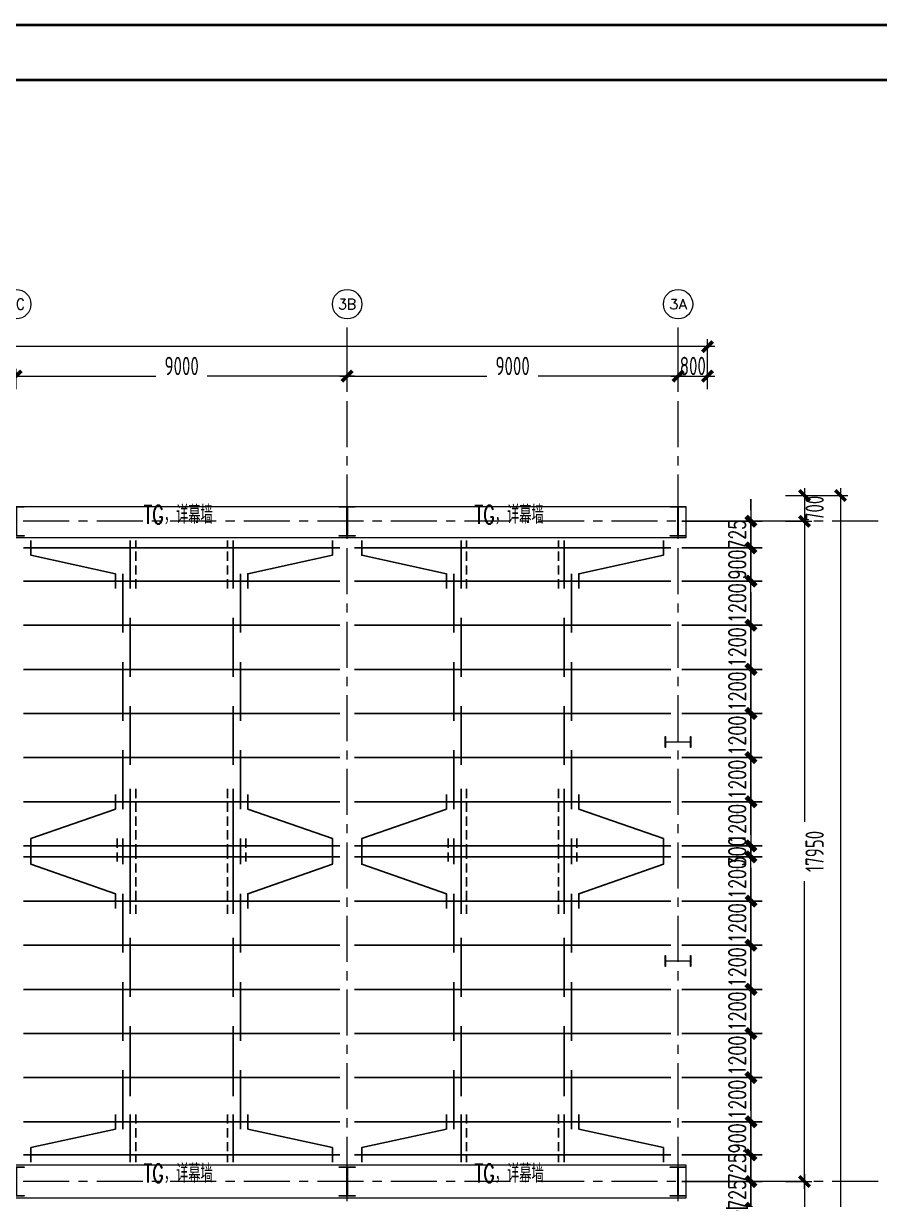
# Model space of a CAD drawing. Extents: x -1201378 to 2367219, y -619313 to 244905.
# Drawn here: x 2298442 to 2321719, y -201886 to -169915 of the extents above; entities that cross this region are included whole.
import ezdxf
from ezdxf.enums import TextEntityAlignment as Align

# ---------------------------------------------------------------- set-up
doc = ezdxf.new("R2010")
doc.units = 0
doc.header["$LTSCALE"] = 1000
doc.linetypes.add('CENTER', pattern=[2, 1.25, -0.25, 0.25, -0.25])
doc.linetypes.add('DASHED', pattern=[0.75, 0.5, -0.25])
doc.layers.get('0').update_dxf_attribs({"linetype": 'CONTINUOUS'})
doc.layers.get('Defpoints').update_dxf_attribs({"linetype": 'CONTINUOUS'})
for name, color, linetype in [('0-cxFrame', 155, 'CONTINUOUS'), ('A-WINDOW', 140, 'CONTINUOUS'), ('S-SHAPE', 51, 'CONTINUOUS')]:
    doc.layers.add(name, color=color, linetype=linetype)
for name, color, linetype, lineweight in [('0-cxText', 131, 'CONTINUOUS', 25), ('S-axis', 111, 'CONTINUOUS', 0), ('S-col', 2, 'CONTINUOUS', 0), ('S-dim', 81, 'CONTINUOUS', 0), ('S-dote', 5, 'CENTER', 0), ('THIN', 7, 'CONTINUOUS', 0), ('梁', 4, 'CONTINUOUS', 18)]:
    doc.layers.add(name, color=color, linetype=linetype, lineweight=lineweight)
doc.styles.add('_TCH_AXIS', font='COMPLEX', dxfattribs={"bigfont": 'GBCBIG'})
doc.styles.add('cx_tuming', font='simhei.ttf')
doc.styles.add('cx_tuqian1', font='')
doc.styles.add('SS1', font='tj-romans1.shx', dxfattribs={"width": 0.7, "bigfont": 'tj-hztxt1.shx'})
doc.styles.add('TSSD_Dimension', font='tssdeng.shx', dxfattribs={"width": 0.7, "bigfont": 'hztxt.shx'})
doc.styles.add('TSSD_Rein', font='tj-romans1.shx', dxfattribs={"width": 0.7, "bigfont": 'tj-hztxt.shx'})
doc.styles.add('黑体', font='simhei.ttf', dxfattribs={"width": 0.8})
doc.styles.get('cx_tuqian1').set_extended_font_data('SimSun')
doc.dimstyles.new('S-150-ARCHI', dxfattribs={"dimscale": 150, "dimtxt": 3, "dimasz": 2, "dimexe": 2, "dimexo": 2, "dimgap": 1, "dimtad": 1, "dimdec": 0, "dimzin": 0, "dimdsep": 46, "dimtxsty": 'SS1', "dimblk1": 'TT', "dimblk2": 'TT', "dimsah": 1, "dimcen": 1, "dimclrd": 256, "dimclre": 256, "dimclrt": 256, "dimadec": 0, "dimazin": 0, "dimtfac": 1, "dimtdec": 0, "dimtix": 1, "dimtmove": 2, "dimatfit": 0, "dimldrblk": 'TT', "dimfxl": 2, "dimtolj": 1, "dimtzin": 0, "dimarcsym": 0})
doc.dimstyles.new('TSSD_200_200', dxfattribs={"dimtxt": 500, "dimasz": 200, "dimexe": 200, "dimexo": 500, "dimgap": 200, "dimtad": 1, "dimdec": 0, "dimzin": 0, "dimdsep": 46, "dimtxsty": 'TSSD_Dimension', "dimblk": 'ARCHTICK', "dimcen": 0, "dimdle": 200, "dimclrt": 7, "dimadec": 0, "dimazin": 0, "dimtfac": 1, "dimtdec": 0, "dimtix": 1, "dimtmove": 2, "dimatfit": 3, "dimfxl": 1, "dimtolj": 1, "dimtzin": 0, "dimarcsym": 0})

# ---------------------------------------------------------------- blocks, each defined once
blk = doc.blocks.new('w42343243')
at = {"layer": 'S-col'}
blk.add_lwpolyline([(-165069, 621020), (-164639, 621020), (-164639, 621002), (-164848, 621002), (-164848, 620238), (-164639, 620238), (-164639, 620220), (-165069, 620220), (-165069, 620238), (-164860, 620238), (-164860, 621002), (-165069, 621002)], close=True, dxfattribs=at)
blk = doc.blocks.new('42343')
at = {"layer": 'A-WINDOW'}
for p in [(18000, 100), (27000, 100), (36000, 100), (18000, -17850), (27000, -17850), (36000, -17850)]:
    blk.add_blockref('w42343243', p, dxfattribs=at)
blk = doc.blocks.new('_ArchTick')
at = {"color": 0, "linetype": 'ByBlock', "const_width": 0.5}
blk.add_lwpolyline([(-0.71, -0.71), (0.71, 0.71)], dxfattribs=at)
blk = doc.blocks.new('*D509')
at = {"layer": 'Defpoints', "color": 0, "transparency": 16777216}
for p in [(-81336, -282748), (-81336, -283448), (-80320, -283448)]:
    blk.add_point(p, dxfattribs=at)
at = {"layer": 'S-axis', "color": 0, "lineweight": -2, "transparency": 16777216}
for p, q in [((-80320, -282548), (-80320, -283648)), ((-80836, -282748), (-80120, -282748)), ((-80836, -283448), (-80120, -283448))]:
    blk.add_line(p, q, dxfattribs=at)
at = {"layer": 'S-axis', "color": 0, "lineweight": -2, "transparency": 16777216, "xscale": 200, "yscale": 200, "zscale": 200}
for p, rotation in [((-80320, -282748), 90), ((-80320, -283448), 270)]:
    blk.add_blockref('_ArchTick', p, dxfattribs=dict(at, rotation=rotation))
at = {"layer": 'S-axis', "color": 7, "transparency": 16777216, "insert": (-80045, -283098), "char_height": 500, "attachment_point": 5, "rotation": 90, "style": 'TSSD_Dimension'}
blk.add_mtext('\\A1;700', dxfattribs=at)
blk = doc.blocks.new('*D510')
at = {"layer": 'Defpoints', "color": 0, "transparency": 16777216}
for p in [(-81336, -283448), (-81336, -301398), (-80320, -301398)]:
    blk.add_point(p, dxfattribs=at)
at = {"layer": 'S-axis', "color": 0, "lineweight": -2, "transparency": 16777216}
for p, q in [((-80320, -283248), (-80320, -291617)), ((-80836, -283448), (-80120, -283448)), ((-80320, -301598), (-80320, -293229)), ((-80836, -301398), (-80120, -301398))]:
    blk.add_line(p, q, dxfattribs=at)
at = {"layer": 'S-axis', "color": 0, "lineweight": -2, "transparency": 16777216, "xscale": 200, "yscale": 200, "zscale": 200}
for p, rotation in [((-80320, -283448), 90), ((-80320, -301398), 270)]:
    blk.add_blockref('_ArchTick', p, dxfattribs=dict(at, rotation=rotation))
at = {"layer": 'S-axis', "color": 7, "transparency": 16777216, "insert": (-80045, -292423), "char_height": 500, "attachment_point": 5, "rotation": 90, "style": 'TSSD_Dimension'}
blk.add_mtext('\\A1;17950', dxfattribs=at)
blk = doc.blocks.new('*D511')
at = {"layer": 'Defpoints', "color": 0, "transparency": 16777216}
for p in [(-81336, -301398), (-81336, -319348), (-80320, -319348)]:
    blk.add_point(p, dxfattribs=at)
at = {"layer": 'S-axis', "color": 0, "lineweight": -2, "transparency": 16777216}
for p, q in [((-80836, -301398), (-80120, -301398)), ((-80320, -301198), (-80320, -309567)), ((-80320, -319548), (-80320, -311179)), ((-80836, -319348), (-80120, -319348))]:
    blk.add_line(p, q, dxfattribs=at)
at = {"layer": 'S-axis', "color": 0, "lineweight": -2, "transparency": 16777216, "xscale": 200, "yscale": 200, "zscale": 200}
for p, rotation in [((-80320, -301398), 90), ((-80320, -319348), 270)]:
    blk.add_blockref('_ArchTick', p, dxfattribs=dict(at, rotation=rotation))
at = {"layer": 'S-axis', "color": 7, "transparency": 16777216, "insert": (-80045, -310373), "char_height": 500, "attachment_point": 5, "rotation": 90, "style": 'TSSD_Dimension'}
blk.add_mtext('\\A1;17950', dxfattribs=at)
blk = doc.blocks.new('*D457')
at = {"layer": 'Defpoints', "color": 0, "transparency": 16777216}
for p in [(-81236, -282748), (-81236, -355948), (-79341, -355948)]:
    blk.add_point(p, dxfattribs=at)
at = {"layer": 'S-axis', "color": 0, "lineweight": -2, "transparency": 16777216}
for p, q in [((-79341, -282548), (-79341, -318516)), ((-80736, -282748), (-79141, -282748)), ((-79341, -356148), (-79341, -320181)), ((-80736, -355948), (-79141, -355948))]:
    blk.add_line(p, q, dxfattribs=at)
at = {"layer": 'S-axis', "color": 0, "lineweight": -2, "transparency": 16777216, "xscale": 200, "yscale": 200, "zscale": 200}
for p, rotation in [((-79341, -282748), 90), ((-79341, -355948), 270)]:
    blk.add_blockref('_ArchTick', p, dxfattribs=dict(at, rotation=rotation))
at = {"layer": 'S-axis', "color": 7, "transparency": 16777216, "insert": (-79066, -319348), "char_height": 500, "attachment_point": 5, "rotation": 90, "style": 'TSSD_Dimension'}
blk.add_mtext('\\A1;73200', dxfattribs=at)
blk = doc.blocks.new('*D480')
at = {"layer": 'Defpoints', "color": 0, "transparency": 16777216}
for p in [(-92758, -279500), (-101758, -280358), (-92758, -280358)]:
    blk.add_point(p, dxfattribs=at)
at = {"layer": 'S-axis', "color": 0, "lineweight": -2, "transparency": 16777216}
for p, q in [((-101758, -279858), (-101758, -279300)), ((-92758, -279858), (-92758, -279300)), ((-101958, -279500), (-97957, -279500)), ((-92558, -279500), (-96560, -279500))]:
    blk.add_line(p, q, dxfattribs=at)
at = {"layer": 'S-axis', "color": 0, "lineweight": -2, "transparency": 16777216, "xscale": 200, "yscale": 200, "zscale": 200, "rotation": 180}
blk.add_blockref('_ArchTick', (-101758, -279500), dxfattribs=at)
at = {"layer": 'S-axis', "color": 0, "lineweight": -2, "transparency": 16777216, "xscale": 200, "yscale": 200, "zscale": 200}
blk.add_blockref('_ArchTick', (-92758, -279500), dxfattribs=at)
at = {"layer": 'S-axis', "color": 7, "transparency": 16777216, "insert": (-97258, -279225), "char_height": 500, "attachment_point": 5, "style": 'TSSD_Dimension'}
blk.add_mtext('\\A1;9000', dxfattribs=at)
blk = doc.blocks.new('*D481')
at = {"layer": 'Defpoints', "color": 0, "transparency": 16777216}
for p in [(-83758, -279500), (-92758, -280358), (-83758, -280358)]:
    blk.add_point(p, dxfattribs=at)
at = {"layer": 'S-axis', "color": 0, "lineweight": -2, "transparency": 16777216}
for p, q in [((-92758, -279858), (-92758, -279300)), ((-83758, -279858), (-83758, -279300)), ((-92958, -279500), (-88957, -279500)), ((-83558, -279500), (-87560, -279500))]:
    blk.add_line(p, q, dxfattribs=at)
at = {"layer": 'S-axis', "color": 0, "lineweight": -2, "transparency": 16777216, "xscale": 200, "yscale": 200, "zscale": 200, "rotation": 180}
blk.add_blockref('_ArchTick', (-92758, -279500), dxfattribs=at)
at = {"layer": 'S-axis', "color": 0, "lineweight": -2, "transparency": 16777216, "xscale": 200, "yscale": 200, "zscale": 200}
blk.add_blockref('_ArchTick', (-83758, -279500), dxfattribs=at)
at = {"layer": 'S-axis', "color": 7, "transparency": 16777216, "insert": (-88258, -279225), "char_height": 500, "attachment_point": 5, "style": 'TSSD_Dimension'}
blk.add_mtext('\\A1;9000', dxfattribs=at)
blk = doc.blocks.new('*D482')
at = {"layer": 'Defpoints', "color": 0, "transparency": 16777216}
for p in [(-82958, -279500), (-83758, -280358), (-82958, -280358)]:
    blk.add_point(p, dxfattribs=at)
at = {"layer": 'S-axis', "color": 0, "lineweight": -2, "transparency": 16777216}
for p, q in [((-83758, -279858), (-83758, -279300)), ((-82958, -279858), (-82958, -279300)), ((-83958, -279500), (-82758, -279500))]:
    blk.add_line(p, q, dxfattribs=at)
at = {"layer": 'S-axis', "color": 0, "lineweight": -2, "transparency": 16777216, "xscale": 200, "yscale": 200, "zscale": 200, "rotation": 180}
blk.add_blockref('_ArchTick', (-83758, -279500), dxfattribs=at)
at = {"layer": 'S-axis', "color": 0, "lineweight": -2, "transparency": 16777216, "xscale": 200, "yscale": 200, "zscale": 200}
blk.add_blockref('_ArchTick', (-82958, -279500), dxfattribs=at)
at = {"layer": 'S-axis', "color": 7, "transparency": 16777216, "insert": (-83358, -279225), "char_height": 500, "attachment_point": 5, "style": 'TSSD_Dimension'}
blk.add_mtext('\\A1;800', dxfattribs=at)
blk = doc.blocks.new('*D483')
at = {"layer": 'Defpoints', "color": 0, "transparency": 16777216}
for p in [(-82958, -278700), (-268658, -280258), (-82958, -280258)]:
    blk.add_point(p, dxfattribs=at)
at = {"layer": 'S-axis', "color": 0, "lineweight": -2, "transparency": 16777216}
for p, q in [((-268858, -278700), (-176749, -278700)), ((-268658, -279758), (-268658, -278500)), ((-82758, -278700), (-174868, -278700)), ((-82958, -279758), (-82958, -278500))]:
    blk.add_line(p, q, dxfattribs=at)
at = {"layer": 'S-axis', "color": 0, "lineweight": -2, "transparency": 16777216, "xscale": 200, "yscale": 200, "zscale": 200, "rotation": 180}
blk.add_blockref('_ArchTick', (-268658, -278700), dxfattribs=at)
at = {"layer": 'S-axis', "color": 0, "lineweight": -2, "transparency": 16777216, "xscale": 200, "yscale": 200, "zscale": 200}
blk.add_blockref('_ArchTick', (-82958, -278700), dxfattribs=at)
at = {"layer": 'S-axis', "color": 7, "transparency": 16777216, "insert": (-175808, -278425), "char_height": 500, "attachment_point": 5, "style": 'TSSD_Dimension'}
blk.add_mtext('\\A1;185700', dxfattribs=at)
blk = doc.blocks.new('TK22.A0 L(Dragon)')
at = {"layer": '0-cxFrame', "color": 7, "const_width": 0.5}
blk.add_lwpolyline([(0, 0), (-1486, 0), (-1486, 841), (0, 841)], close=True, dxfattribs=at)
at = {"layer": '0-cxFrame', "const_width": 0.5}
blk.add_lwpolyline([(-80, 10), (-1466, 10), (-1466, 831), (-80, 831)], close=True, dxfattribs=at)
at = {"style": '黑体', "flags": 4}
blk.add_attdef('图幅', text='', height=3.3, dxfattribs=at).set_placement((-40, 3), align=Align.RIGHT)
at = {"layer": '0-cxText', "flags": 4}
for tag, height, style, p in [('建设单位', 3.5, 'cx_tuming', (-45, 240)), ('项目名称', 3.5, 'cx_tuming', (-45, 210)), ('子项名称', 3.5, 'cx_tuming', (-45, 180)), ('工程编号', 3.3, 'cx_tuqian1', (-35, 165)), ('图名1', 3.5, 'cx_tuming', (-45, 87)), ('图名2', 3.5, 'cx_tuming', (-45, 79)), ('图名3', 3.5, 'cx_tuming', (-45, 71)), ('出图日期', 3.3, 'cx_tuqian1', (-39, 60)), ('专业', 3.3, 'cx_tuqian1', (-55, 52)), ('图号', 3.3, 'cx_tuqian1', (-55, 44)), ('版次', 3.3, 'cx_tuqian1', (-20, 44))]:
    blk.add_attdef(tag, text='', height=height, dxfattribs=dict(at, style=style)).set_placement(p, align=Align.MIDDLE)
at = {"layer": 'Defpoints', "color": 6, "flags": 4}
for tag, height, style, p in [('tufu', 3.3, '黑体', (-12, 12)), ('dwfname', 4, 'cx_tuqian1', (-80, 3))]:
    blk.add_attdef(tag, text='', height=height, dxfattribs=dict(at, style=style)).set_placement(p, align=Align.RIGHT)
blk = doc.blocks.new('nt66')
at = {"layer": 'S-col'}
blk.add_lwpolyline([(-195790, 766820), (-195490, 766820), (-195490, 766808), (-195636, 766808), (-195636, 766132), (-195490, 766132), (-195490, 766120), (-195790, 766120), (-195790, 766132), (-195644, 766132), (-195644, 766808), (-195790, 766808)], close=True, dxfattribs=at)
blk = doc.blocks.new('TT')
blk.add_line((-0.97, 0), (0.97, 0))
at = {"const_width": 0.45}
blk.add_lwpolyline([(-0.44, -0.44), (0.44, 0.44)], dxfattribs=at)
blk = doc.blocks.new('*D3791')
at = {"layer": 'Defpoints', "color": 0, "transparency": 16777216}
for p in [(2316042, -202123), (2318224, -202123), (2316042, -203023)]:
    blk.add_point(p, dxfattribs=at)
at = {"layer": 'S-dim', "lineweight": -2, "transparency": 16777216}
for p, q in [((2318224, -201823), (2318224, -201523)), ((2316342, -202123), (2318524, -202123)), ((2318224, -203023), (2318224, -202123)), ((2316342, -203023), (2318524, -203023)), ((2318224, -203323), (2318224, -203623))]:
    blk.add_line(p, q, dxfattribs=at)
at = {"layer": 'S-dim', "lineweight": -2, "transparency": 16777216, "xscale": 300, "yscale": 300, "zscale": 300}
for p, rotation in [((2318224, -202123), 270), ((2318224, -203023), 90)]:
    blk.add_blockref('TT', p, dxfattribs=dict(at, rotation=rotation))
at = {"layer": 'S-dim', "transparency": 16777216, "insert": (2317849, -202573), "char_height": 450, "attachment_point": 5, "rotation": 90, "style": 'SS1'}
blk.add_mtext('\\A1;900', dxfattribs=at)
blk = doc.blocks.new('*D3792')
at = {"layer": 'Defpoints', "color": 0, "transparency": 16777216}
for p in [(2316042, -201398), (2318224, -201398), (2316042, -202123)]:
    blk.add_point(p, dxfattribs=at)
at = {"layer": 'S-dim', "lineweight": -2, "transparency": 16777216}
for p, q in [((2318224, -201098), (2318224, -200798)), ((2316342, -201398), (2318524, -201398)), ((2318224, -202123), (2318224, -201398)), ((2316342, -202123), (2318524, -202123)), ((2318224, -202423), (2318224, -202723))]:
    blk.add_line(p, q, dxfattribs=at)
at = {"layer": 'S-dim', "lineweight": -2, "transparency": 16777216, "xscale": 300, "yscale": 300, "zscale": 300}
for p, rotation in [((2318224, -201398), 270), ((2318224, -202123), 90)]:
    blk.add_blockref('TT', p, dxfattribs=dict(at, rotation=rotation))
at = {"layer": 'S-dim', "transparency": 16777216, "insert": (2317849, -201761), "char_height": 450, "attachment_point": 5, "rotation": 90, "style": 'SS1'}
blk.add_mtext('\\A1;725', dxfattribs=at)
blk = doc.blocks.new('*D3793')
at = {"layer": 'Defpoints', "color": 0, "transparency": 16777216}
for p in [(2316042, -200673), (2318224, -200673), (2316042, -201398)]:
    blk.add_point(p, dxfattribs=at)
at = {"layer": 'S-dim', "lineweight": -2, "transparency": 16777216}
for p, q in [((2318224, -200373), (2318224, -200073)), ((2316342, -200673), (2318524, -200673)), ((2318224, -201398), (2318224, -200673)), ((2316342, -201398), (2318524, -201398)), ((2318224, -201698), (2318224, -201998))]:
    blk.add_line(p, q, dxfattribs=at)
at = {"layer": 'S-dim', "lineweight": -2, "transparency": 16777216, "xscale": 300, "yscale": 300, "zscale": 300}
for p, rotation in [((2318224, -200673), 270), ((2318224, -201398), 90)]:
    blk.add_blockref('TT', p, dxfattribs=dict(at, rotation=rotation))
at = {"layer": 'S-dim', "transparency": 16777216, "insert": (2317849, -201036), "char_height": 450, "attachment_point": 5, "rotation": 90, "style": 'SS1'}
blk.add_mtext('\\A1;725', dxfattribs=at)
blk = doc.blocks.new('*D3794')
at = {"layer": 'Defpoints', "color": 0, "transparency": 16777216}
for p in [(2316042, -199773), (2318224, -199773), (2316042, -200673)]:
    blk.add_point(p, dxfattribs=at)
at = {"layer": 'S-dim', "lineweight": -2, "transparency": 16777216}
for p, q in [((2318224, -199473), (2318224, -199173)), ((2316342, -199773), (2318524, -199773)), ((2318224, -200673), (2318224, -199773)), ((2316342, -200673), (2318524, -200673)), ((2318224, -200973), (2318224, -201273))]:
    blk.add_line(p, q, dxfattribs=at)
at = {"layer": 'S-dim', "lineweight": -2, "transparency": 16777216, "xscale": 300, "yscale": 300, "zscale": 300}
for p, rotation in [((2318224, -199773), 270), ((2318224, -200673), 90)]:
    blk.add_blockref('TT', p, dxfattribs=dict(at, rotation=rotation))
at = {"layer": 'S-dim', "transparency": 16777216, "insert": (2317849, -200223), "char_height": 450, "attachment_point": 5, "rotation": 90, "style": 'SS1'}
blk.add_mtext('\\A1;900', dxfattribs=at)
blk = doc.blocks.new('*D3795')
at = {"layer": 'Defpoints', "color": 0, "transparency": 16777216}
for p in [(2316042, -198573), (2318224, -198573), (2316042, -199773)]:
    blk.add_point(p, dxfattribs=at)
at = {"layer": 'S-dim', "lineweight": -2, "transparency": 16777216}
for p, q in [((2316342, -198573), (2318524, -198573)), ((2318224, -199473), (2318224, -198873)), ((2316342, -199773), (2318524, -199773))]:
    blk.add_line(p, q, dxfattribs=at)
at = {"layer": 'S-dim', "lineweight": -2, "transparency": 16777216, "xscale": 300, "yscale": 300, "zscale": 300}
for p, rotation in [((2318224, -198573), 90), ((2318224, -199773), 270)]:
    blk.add_blockref('TT', p, dxfattribs=dict(at, rotation=rotation))
at = {"layer": 'S-dim', "transparency": 16777216, "insert": (2317849, -199173), "char_height": 450, "attachment_point": 5, "rotation": 90, "style": 'SS1'}
blk.add_mtext('\\A1;1200', dxfattribs=at)
blk = doc.blocks.new('*D3796')
at = {"layer": 'Defpoints', "color": 0, "transparency": 16777216}
for p in [(2316042, -197373), (2318224, -197373), (2316042, -198573)]:
    blk.add_point(p, dxfattribs=at)
at = {"layer": 'S-dim', "lineweight": -2, "transparency": 16777216}
for p, q in [((2316342, -197373), (2318524, -197373)), ((2318224, -198273), (2318224, -197673)), ((2316342, -198573), (2318524, -198573))]:
    blk.add_line(p, q, dxfattribs=at)
at = {"layer": 'S-dim', "lineweight": -2, "transparency": 16777216, "xscale": 300, "yscale": 300, "zscale": 300}
for p, rotation in [((2318224, -197373), 90), ((2318224, -198573), 270)]:
    blk.add_blockref('TT', p, dxfattribs=dict(at, rotation=rotation))
at = {"layer": 'S-dim', "transparency": 16777216, "insert": (2317849, -197973), "char_height": 450, "attachment_point": 5, "rotation": 90, "style": 'SS1'}
blk.add_mtext('\\A1;1200', dxfattribs=at)
blk = doc.blocks.new('*D3797')
at = {"layer": 'Defpoints', "color": 0, "transparency": 16777216}
for p in [(2316042, -196173), (2318224, -196173), (2316042, -197373)]:
    blk.add_point(p, dxfattribs=at)
at = {"layer": 'S-dim', "lineweight": -2, "transparency": 16777216}
for p, q in [((2316342, -196173), (2318524, -196173)), ((2318224, -197073), (2318224, -196473)), ((2316342, -197373), (2318524, -197373))]:
    blk.add_line(p, q, dxfattribs=at)
at = {"layer": 'S-dim', "lineweight": -2, "transparency": 16777216, "xscale": 300, "yscale": 300, "zscale": 300}
for p, rotation in [((2318224, -196173), 90), ((2318224, -197373), 270)]:
    blk.add_blockref('TT', p, dxfattribs=dict(at, rotation=rotation))
at = {"layer": 'S-dim', "transparency": 16777216, "insert": (2317849, -196773), "char_height": 450, "attachment_point": 5, "rotation": 90, "style": 'SS1'}
blk.add_mtext('\\A1;1200', dxfattribs=at)
blk = doc.blocks.new('*D3798')
at = {"layer": 'Defpoints', "color": 0, "transparency": 16777216}
for p in [(2316042, -194973), (2318224, -194973), (2316042, -196173)]:
    blk.add_point(p, dxfattribs=at)
at = {"layer": 'S-dim', "lineweight": -2, "transparency": 16777216}
for p, q in [((2316342, -194973), (2318524, -194973)), ((2318224, -195873), (2318224, -195273)), ((2316342, -196173), (2318524, -196173))]:
    blk.add_line(p, q, dxfattribs=at)
at = {"layer": 'S-dim', "lineweight": -2, "transparency": 16777216, "xscale": 300, "yscale": 300, "zscale": 300}
for p, rotation in [((2318224, -194973), 90), ((2318224, -196173), 270)]:
    blk.add_blockref('TT', p, dxfattribs=dict(at, rotation=rotation))
at = {"layer": 'S-dim', "transparency": 16777216, "insert": (2317849, -195573), "char_height": 450, "attachment_point": 5, "rotation": 90, "style": 'SS1'}
blk.add_mtext('\\A1;1200', dxfattribs=at)
blk = doc.blocks.new('*D3799')
at = {"layer": 'Defpoints', "color": 0, "transparency": 16777216}
for p in [(2316042, -193773), (2318224, -193773), (2316042, -194973)]:
    blk.add_point(p, dxfattribs=at)
at = {"layer": 'S-dim', "lineweight": -2, "transparency": 16777216}
for p, q in [((2316342, -193773), (2318524, -193773)), ((2318224, -194673), (2318224, -194073)), ((2316342, -194973), (2318524, -194973))]:
    blk.add_line(p, q, dxfattribs=at)
at = {"layer": 'S-dim', "lineweight": -2, "transparency": 16777216, "xscale": 300, "yscale": 300, "zscale": 300}
for p, rotation in [((2318224, -193773), 90), ((2318224, -194973), 270)]:
    blk.add_blockref('TT', p, dxfattribs=dict(at, rotation=rotation))
at = {"layer": 'S-dim', "transparency": 16777216, "insert": (2317849, -194373), "char_height": 450, "attachment_point": 5, "rotation": 90, "style": 'SS1'}
blk.add_mtext('\\A1;1200', dxfattribs=at)
blk = doc.blocks.new('*D3800')
at = {"layer": 'Defpoints', "color": 0, "transparency": 16777216}
for p in [(2316042, -192573), (2318224, -192573), (2316042, -193773)]:
    blk.add_point(p, dxfattribs=at)
at = {"layer": 'S-dim', "lineweight": -2, "transparency": 16777216}
for p, q in [((2316342, -192573), (2318524, -192573)), ((2318224, -193473), (2318224, -192873)), ((2316342, -193773), (2318524, -193773))]:
    blk.add_line(p, q, dxfattribs=at)
at = {"layer": 'S-dim', "lineweight": -2, "transparency": 16777216, "xscale": 300, "yscale": 300, "zscale": 300}
for p, rotation in [((2318224, -192573), 90), ((2318224, -193773), 270)]:
    blk.add_blockref('TT', p, dxfattribs=dict(at, rotation=rotation))
at = {"layer": 'S-dim', "transparency": 16777216, "insert": (2317849, -193173), "char_height": 450, "attachment_point": 5, "rotation": 90, "style": 'SS1'}
blk.add_mtext('\\A1;1200', dxfattribs=at)
blk = doc.blocks.new('*D3801')
at = {"layer": 'Defpoints', "color": 0, "transparency": 16777216}
for p in [(2316042, -192273), (2318224, -192273), (2316042, -192573)]:
    blk.add_point(p, dxfattribs=at)
at = {"layer": 'S-dim', "lineweight": -2, "transparency": 16777216}
for p, q in [((2318224, -191973), (2318224, -191673)), ((2316342, -192273), (2318524, -192273)), ((2318224, -192573), (2318224, -192273)), ((2316342, -192573), (2318524, -192573)), ((2318224, -192873), (2318224, -193173))]:
    blk.add_line(p, q, dxfattribs=at)
at = {"layer": 'S-dim', "lineweight": -2, "transparency": 16777216, "xscale": 300, "yscale": 300, "zscale": 300}
for p, rotation in [((2318224, -192273), 270), ((2318224, -192573), 90)]:
    blk.add_blockref('TT', p, dxfattribs=dict(at, rotation=rotation))
at = {"layer": 'S-dim', "transparency": 16777216, "insert": (2317849, -192423), "char_height": 450, "attachment_point": 5, "rotation": 90, "style": 'SS1'}
blk.add_mtext('\\A1;300', dxfattribs=at)
blk = doc.blocks.new('*D3802')
at = {"layer": 'Defpoints', "color": 0, "transparency": 16777216}
for p in [(2316042, -191073), (2318224, -191073), (2316042, -192273)]:
    blk.add_point(p, dxfattribs=at)
at = {"layer": 'S-dim', "lineweight": -2, "transparency": 16777216}
for p, q in [((2316342, -191073), (2318524, -191073)), ((2318224, -191973), (2318224, -191373)), ((2316342, -192273), (2318524, -192273))]:
    blk.add_line(p, q, dxfattribs=at)
at = {"layer": 'S-dim', "lineweight": -2, "transparency": 16777216, "xscale": 300, "yscale": 300, "zscale": 300}
for p, rotation in [((2318224, -191073), 90), ((2318224, -192273), 270)]:
    blk.add_blockref('TT', p, dxfattribs=dict(at, rotation=rotation))
at = {"layer": 'S-dim', "transparency": 16777216, "insert": (2317849, -191673), "char_height": 450, "attachment_point": 5, "rotation": 90, "style": 'SS1'}
blk.add_mtext('\\A1;1200', dxfattribs=at)
blk = doc.blocks.new('*D3803')
at = {"layer": 'Defpoints', "color": 0, "transparency": 16777216}
for p in [(2316042, -189873), (2318224, -189873), (2316042, -191073)]:
    blk.add_point(p, dxfattribs=at)
at = {"layer": 'S-dim', "lineweight": -2, "transparency": 16777216}
for p, q in [((2316342, -189873), (2318524, -189873)), ((2318224, -190773), (2318224, -190173)), ((2316342, -191073), (2318524, -191073))]:
    blk.add_line(p, q, dxfattribs=at)
at = {"layer": 'S-dim', "lineweight": -2, "transparency": 16777216, "xscale": 300, "yscale": 300, "zscale": 300}
for p, rotation in [((2318224, -189873), 90), ((2318224, -191073), 270)]:
    blk.add_blockref('TT', p, dxfattribs=dict(at, rotation=rotation))
at = {"layer": 'S-dim', "transparency": 16777216, "insert": (2317849, -190473), "char_height": 450, "attachment_point": 5, "rotation": 90, "style": 'SS1'}
blk.add_mtext('\\A1;1200', dxfattribs=at)
blk = doc.blocks.new('*D3804')
at = {"layer": 'Defpoints', "color": 0, "transparency": 16777216}
for p in [(2316042, -188673), (2318224, -188673), (2316042, -189873)]:
    blk.add_point(p, dxfattribs=at)
at = {"layer": 'S-dim', "lineweight": -2, "transparency": 16777216}
for p, q in [((2316342, -188673), (2318524, -188673)), ((2318224, -189573), (2318224, -188973)), ((2316342, -189873), (2318524, -189873))]:
    blk.add_line(p, q, dxfattribs=at)
at = {"layer": 'S-dim', "lineweight": -2, "transparency": 16777216, "xscale": 300, "yscale": 300, "zscale": 300}
for p, rotation in [((2318224, -188673), 90), ((2318224, -189873), 270)]:
    blk.add_blockref('TT', p, dxfattribs=dict(at, rotation=rotation))
at = {"layer": 'S-dim', "transparency": 16777216, "insert": (2317849, -189273), "char_height": 450, "attachment_point": 5, "rotation": 90, "style": 'SS1'}
blk.add_mtext('\\A1;1200', dxfattribs=at)
blk = doc.blocks.new('*D3805')
at = {"layer": 'Defpoints', "color": 0, "transparency": 16777216}
for p in [(2316042, -187473), (2318224, -187473), (2316042, -188673)]:
    blk.add_point(p, dxfattribs=at)
at = {"layer": 'S-dim', "lineweight": -2, "transparency": 16777216}
for p, q in [((2316342, -187473), (2318524, -187473)), ((2318224, -188373), (2318224, -187773)), ((2316342, -188673), (2318524, -188673))]:
    blk.add_line(p, q, dxfattribs=at)
at = {"layer": 'S-dim', "lineweight": -2, "transparency": 16777216, "xscale": 300, "yscale": 300, "zscale": 300}
for p, rotation in [((2318224, -187473), 90), ((2318224, -188673), 270)]:
    blk.add_blockref('TT', p, dxfattribs=dict(at, rotation=rotation))
at = {"layer": 'S-dim', "transparency": 16777216, "insert": (2317849, -188073), "char_height": 450, "attachment_point": 5, "rotation": 90, "style": 'SS1'}
blk.add_mtext('\\A1;1200', dxfattribs=at)
blk = doc.blocks.new('*D3806')
at = {"layer": 'Defpoints', "color": 0, "transparency": 16777216}
for p in [(2316042, -186273), (2318224, -186273), (2316042, -187473)]:
    blk.add_point(p, dxfattribs=at)
at = {"layer": 'S-dim', "lineweight": -2, "transparency": 16777216}
for p, q in [((2316342, -186273), (2318524, -186273)), ((2318224, -187173), (2318224, -186573)), ((2316342, -187473), (2318524, -187473))]:
    blk.add_line(p, q, dxfattribs=at)
at = {"layer": 'S-dim', "lineweight": -2, "transparency": 16777216, "xscale": 300, "yscale": 300, "zscale": 300}
for p, rotation in [((2318224, -186273), 90), ((2318224, -187473), 270)]:
    blk.add_blockref('TT', p, dxfattribs=dict(at, rotation=rotation))
at = {"layer": 'S-dim', "transparency": 16777216, "insert": (2317849, -186873), "char_height": 450, "attachment_point": 5, "rotation": 90, "style": 'SS1'}
blk.add_mtext('\\A1;1200', dxfattribs=at)
blk = doc.blocks.new('*D3807')
at = {"layer": 'Defpoints', "color": 0, "transparency": 16777216}
for p in [(2316042, -185073), (2318224, -185073), (2316042, -186273)]:
    blk.add_point(p, dxfattribs=at)
at = {"layer": 'S-dim', "lineweight": -2, "transparency": 16777216}
for p, q in [((2316342, -185073), (2318524, -185073)), ((2318224, -185973), (2318224, -185373)), ((2316342, -186273), (2318524, -186273))]:
    blk.add_line(p, q, dxfattribs=at)
at = {"layer": 'S-dim', "lineweight": -2, "transparency": 16777216, "xscale": 300, "yscale": 300, "zscale": 300}
for p, rotation in [((2318224, -185073), 90), ((2318224, -186273), 270)]:
    blk.add_blockref('TT', p, dxfattribs=dict(at, rotation=rotation))
at = {"layer": 'S-dim', "transparency": 16777216, "insert": (2317849, -185673), "char_height": 450, "attachment_point": 5, "rotation": 90, "style": 'SS1'}
blk.add_mtext('\\A1;1200', dxfattribs=at)
blk = doc.blocks.new('*D3808')
at = {"layer": 'Defpoints', "color": 0, "transparency": 16777216}
for p in [(2316042, -184173), (2318224, -184173), (2316042, -185073)]:
    blk.add_point(p, dxfattribs=at)
at = {"layer": 'S-dim', "lineweight": -2, "transparency": 16777216}
for p, q in [((2318224, -183873), (2318224, -183573)), ((2316342, -184173), (2318524, -184173)), ((2318224, -185073), (2318224, -184173)), ((2316342, -185073), (2318524, -185073)), ((2318224, -185373), (2318224, -185673))]:
    blk.add_line(p, q, dxfattribs=at)
at = {"layer": 'S-dim', "lineweight": -2, "transparency": 16777216, "xscale": 300, "yscale": 300, "zscale": 300}
for p, rotation in [((2318224, -184173), 270), ((2318224, -185073), 90)]:
    blk.add_blockref('TT', p, dxfattribs=dict(at, rotation=rotation))
at = {"layer": 'S-dim', "transparency": 16777216, "insert": (2317849, -184623), "char_height": 450, "attachment_point": 5, "rotation": 90, "style": 'SS1'}
blk.add_mtext('\\A1;900', dxfattribs=at)
blk = doc.blocks.new('*D3809')
at = {"layer": 'Defpoints', "color": 0, "transparency": 16777216}
for p in [(2316042, -183448), (2318224, -183448), (2316042, -184173)]:
    blk.add_point(p, dxfattribs=at)
at = {"layer": 'S-dim', "lineweight": -2, "transparency": 16777216}
for p, q in [((2318224, -183148), (2318224, -182848)), ((2316342, -183448), (2318524, -183448)), ((2318224, -184173), (2318224, -183448)), ((2316342, -184173), (2318524, -184173)), ((2318224, -184473), (2318224, -184773))]:
    blk.add_line(p, q, dxfattribs=at)
at = {"layer": 'S-dim', "lineweight": -2, "transparency": 16777216, "xscale": 300, "yscale": 300, "zscale": 300}
for p, rotation in [((2318224, -183448), 270), ((2318224, -184173), 90)]:
    blk.add_blockref('TT', p, dxfattribs=dict(at, rotation=rotation))
at = {"layer": 'S-dim', "transparency": 16777216, "insert": (2317849, -183811), "char_height": 450, "attachment_point": 5, "rotation": 90, "style": 'SS1'}
blk.add_mtext('\\A1;725', dxfattribs=at)
blk = doc.blocks.new('3#轴网')
at = {"layer": 'S-axis'}
for centre in [(-101758.5, -277544.2), (-92758.5, -277544.2), (-83758.5, -277544.2)]:
    blk.add_circle(centre, 400, dxfattribs=at)
at = {"layer": 'S-dote'}
for p, q in [((-92758.5, -363428.2), (-92758.5, -277944.2)), ((-83758.5, -363428.2), (-83758.5, -277944.2)), ((-78316.2, -283448.2), (-273210.6, -283448.2)), ((-78316.2, -301398.2), (-273210.6, -301398.2))]:
    blk.add_line(p, q, dxfattribs=at)
at = {"layer": 'S-axis', "style": '_TCH_AXIS'}
for s, height, p, p2 in [('3C', 294.28, (-101996.7, -277691.4), (-101520.2, -277691.4)), ('3B', 282.17, (-93000.3, -277685.3), (-92516.6, -277685.3)), ('3A', 276.42, (-84002, -277682.4), (-83515, -277682.4))]:
    blk.add_text(s, height=height, dxfattribs=at).set_placement(p, p2, align=Align.FIT)
at = {"layer": 'S-axis'}
for base, p1, p2, angle, picture, middle in [((-82958.5, -278700.4), (-268658.5, -280258.4), (-82958.5, -280258.4), 0, '*D483', (-175808.5, -278425.4)), ((-92758.5, -279500.4), (-101758.5, -280358.4), (-92758.5, -280358.4), 0, '*D480', (-97258.5, -279225.4)), ((-83758.5, -279500.4), (-92758.5, -280358.4), (-83758.5, -280358.4), 0, '*D481', (-88258.5, -279225.4)), ((-82958.5, -279500.4), (-83758.5, -280358.4), (-82958.5, -280358.4), 0, '*D482', (-83358.5, -279225.4)), ((-80320.4, -283448.2), (-81336.2, -282748.2), (-81336.2, -283448.2), 270, '*D509', (-80045.4, -283098.2)), ((-79340.7, -355948.2), (-81236.2, -282748.2), (-81236.2, -355948.2), 270, '*D457', (-79065.7, -319348.2)), ((-80320.4, -301398.2), (-81336.2, -283448.2), (-81336.2, -301398.2), 270, '*D510', (-80045.4, -292423.2)), ((-80320.4, -319348.2), (-81336.2, -301398.2), (-81336.2, -319348.2), 270, '*D511', (-80045.4, -310373.2))]:
    dim = blk.add_linear_dim(base=base, p1=p1, p2=p2, angle=angle, dimstyle='TSSD_200_200', dxfattribs=at)
    dim.commit()
    dim.dimension.update_dxf_attribs({"geometry": picture, "text_midpoint": middle, "dimtype": 161})

msp = doc.modelspace()

# ---------------------------------------------------------------- linework, layer by layer
at = {"layer": 'S-SHAPE'}
for p, q in [((2301341.5, -185273.2), (2301341.5, -183973.2)), ((2304141.5, -185273.2), (2304141.5, -183973.2)), ((2310341.5, -185273.2), (2310341.5, -183973.2)), ((2313141.5, -185273.2), (2313141.5, -183973.2)), ((2298441.5, -184173.2), (2307041.5, -184173.2)), ((2307441.5, -184173.2), (2316041.5, -184173.2)), ((2298441.5, -185073.2), (2307041.5, -185073.2)), ((2301141.5, -186473.2), (2301141.5, -184873.2)), ((2304341.5, -186473.2), (2304341.5, -184873.2)), ((2307441.5, -185073.2), (2316041.5, -185073.2)), ((2310141.5, -186473.2), (2310141.5, -184873.2)), ((2313341.5, -186473.2), (2313341.5, -184873.2)), ((2298441.5, -186273.2), (2307041.5, -186273.2)), ((2301341.5, -186073.2), (2301341.5, -187673.2)), ((2304141.5, -186073.2), (2304141.5, -187673.2)), ((2307441.5, -186273.2), (2316041.5, -186273.2)), ((2310341.5, -186073.2), (2310341.5, -187673.2)), ((2313141.5, -186073.2), (2313141.5, -187673.2)), ((2301141.5, -188873.2), (2301141.5, -187273.2)), ((2304341.5, -188873.2), (2304341.5, -187273.2)), ((2310141.5, -188873.2), (2310141.5, -187273.2)), ((2313341.5, -188873.2), (2313341.5, -187273.2)), ((2298441.5, -187473.2), (2307041.5, -187473.2)), ((2307441.5, -187473.2), (2316041.5, -187473.2)), ((2301341.5, -188473.2), (2301341.5, -190073.2)), ((2304141.5, -188473.2), (2304141.5, -190073.2)), ((2310341.5, -188473.2), (2310341.5, -190073.2)), ((2313141.5, -188473.2), (2313141.5, -190073.2)), ((2298441.5, -188673.2), (2307041.5, -188673.2)), ((2307441.5, -188673.2), (2316041.5, -188673.2)), ((2298441.5, -189873.2), (2307041.5, -189873.2)), ((2301141.5, -191273.2), (2301141.5, -189673.2)), ((2304341.5, -191273.2), (2304341.5, -189673.2)), ((2307441.5, -189873.2), (2316041.5, -189873.2)), ((2310141.5, -191273.2), (2310141.5, -189673.2)), ((2313341.5, -191273.2), (2313341.5, -189673.2)), ((2301341.5, -190723.2), (2301341.5, -192473.2)), ((2304141.5, -190723.2), (2304141.5, -192473.2)), ((2310341.5, -190723.2), (2310341.5, -192473.2)), ((2313141.5, -190723.2), (2313141.5, -192473.2)), ((2298441.5, -191073.2), (2307041.5, -191073.2)), ((2307441.5, -191073.2), (2316041.5, -191073.2)), ((2301141.5, -192073.2), (2301141.5, -192773.2)), ((2304341.5, -192073.2), (2304341.5, -192773.2)), ((2310141.5, -192073.2), (2310141.5, -192773.2)), ((2313341.5, -192073.2), (2313341.5, -192773.2)), ((2298441.5, -192273.2), (2307041.5, -192273.2)), ((2301341.5, -194123.2), (2301341.5, -192373.2)), ((2304141.5, -194123.2), (2304141.5, -192373.2)), ((2307441.5, -192273.2), (2316041.5, -192273.2)), ((2310341.5, -194123.2), (2310341.5, -192373.2)), ((2313141.5, -194123.2), (2313141.5, -192373.2)), ((2298441.5, -192573.2), (2307041.5, -192573.2)), ((2307441.5, -192573.2), (2316041.5, -192573.2)), ((2301141.5, -193573.2), (2301141.5, -195173.2)), ((2304341.5, -193573.2), (2304341.5, -195173.2)), ((2310141.5, -193573.2), (2310141.5, -195173.2)), ((2313341.5, -193573.2), (2313341.5, -195173.2)), ((2298441.5, -193773.2), (2307041.5, -193773.2)), ((2307441.5, -193773.2), (2316041.5, -193773.2)), ((2298441.5, -194973.2), (2307041.5, -194973.2)), ((2301341.5, -196373.2), (2301341.5, -194773.2)), ((2304141.5, -196373.2), (2304141.5, -194773.2)), ((2307441.5, -194973.2), (2316041.5, -194973.2)), ((2310341.5, -196373.2), (2310341.5, -194773.2)), ((2313141.5, -196373.2), (2313141.5, -194773.2)), ((2301141.5, -195973.2), (2301141.5, -197573.2)), ((2304341.5, -195973.2), (2304341.5, -197573.2)), ((2310141.5, -195973.2), (2310141.5, -197573.2)), ((2313341.5, -195973.2), (2313341.5, -197573.2)), ((2298441.5, -196173.2), (2307041.5, -196173.2)), ((2307441.5, -196173.2), (2316041.5, -196173.2)), ((2301341.5, -199073.2), (2301341.5, -197173.2)), ((2304141.5, -199073.2), (2304141.5, -197173.2)), ((2310341.5, -199073.2), (2310341.5, -197173.2)), ((2313141.5, -199073.2), (2313141.5, -197173.2)), ((2298441.5, -197373.2), (2307041.5, -197373.2)), ((2307441.5, -197373.2), (2316041.5, -197373.2)), ((2301141.5, -198373.2), (2301141.5, -199973.2)), ((2304341.5, -198373.2), (2304341.5, -199973.2)), ((2310141.5, -198373.2), (2310141.5, -199973.2)), ((2313341.5, -198373.2), (2313341.5, -199973.2)), ((2298441.5, -198573.2), (2307041.5, -198573.2)), ((2307441.5, -198573.2), (2316041.5, -198573.2)), ((2298441.5, -199773.2), (2307041.5, -199773.2)), ((2301341.5, -199573.2), (2301341.5, -200873.2)), ((2304141.5, -199573.2), (2304141.5, -200873.2)), ((2307441.5, -199773.2), (2316041.5, -199773.2)), ((2310341.5, -199573.2), (2310341.5, -200873.2)), ((2313141.5, -199573.2), (2313141.5, -200873.2)), ((2298441.5, -200673.2), (2307041.5, -200673.2)), ((2307441.5, -200673.2), (2316041.5, -200673.2))]:
    msp.add_line(p, q, dxfattribs=at)
at = {"layer": 'S-SHAPE', "linetype": 'DASHED', "ltscale": 0.5}
for p, q in [((2301491.5, -185273.2), (2301491.5, -183973.2)), ((2303991.5, -185273.2), (2303991.5, -183973.2)), ((2310491.5, -185273.2), (2310491.5, -183973.2)), ((2312991.5, -185273.2), (2312991.5, -183973.2)), ((2301491.5, -190723.2), (2301491.5, -192473.2)), ((2303991.5, -190723.2), (2303991.5, -192473.2)), ((2310491.5, -190723.2), (2310491.5, -192473.2)), ((2312991.5, -190723.2), (2312991.5, -192473.2)), ((2300991.5, -192073.2), (2300991.5, -192773.2)), ((2304491.5, -192073.2), (2304491.5, -192773.2)), ((2309991.5, -192073.2), (2309991.5, -192773.2)), ((2313491.5, -192073.2), (2313491.5, -192773.2)), ((2301491.5, -194123.2), (2301491.5, -192373.2)), ((2303991.5, -194123.2), (2303991.5, -192373.2)), ((2310491.5, -194123.2), (2310491.5, -192373.2)), ((2312991.5, -194123.2), (2312991.5, -192373.2)), ((2301491.5, -199573.2), (2301491.5, -200873.2)), ((2303991.5, -199573.2), (2303991.5, -200873.2)), ((2310491.5, -199573.2), (2310491.5, -200873.2)), ((2312991.5, -199573.2), (2312991.5, -200873.2))]:
    msp.add_line(p, q, dxfattribs=at)
at = {"layer": 'S-SHAPE'}
for points in [[(2298641.5, -183973.2), (2298641.5, -184373.2), (2300941.5, -184873.2), (2300941.5, -185273.2)], [(2306841.5, -183973.2), (2306841.5, -184373.2), (2304541.5, -184873.2), (2304541.5, -185273.2)], [(2307641.5, -183973.2), (2307641.5, -184373.2), (2309941.5, -184873.2), (2309941.5, -185273.2)], [(2315841.5, -183973.2), (2315841.5, -184373.2), (2313541.5, -184873.2), (2313541.5, -185273.2)], [(2298641.5, -192473.2), (2298641.5, -192073.2), (2300941.5, -191273.2), (2300941.5, -190873.2)], [(2306841.5, -192473.2), (2306841.5, -192073.2), (2304541.5, -191273.2), (2304541.5, -190873.2)], [(2307641.5, -192473.2), (2307641.5, -192073.2), (2309941.5, -191273.2), (2309941.5, -190873.2)], [(2315841.5, -192473.2), (2315841.5, -192073.2), (2313541.5, -191273.2), (2313541.5, -190873.2)], [(2298641.5, -192373.2), (2298641.5, -192773.2), (2300941.5, -193573.2), (2300941.5, -193973.2)], [(2306841.5, -192373.2), (2306841.5, -192773.2), (2304541.5, -193573.2), (2304541.5, -193973.2)], [(2307641.5, -192373.2), (2307641.5, -192773.2), (2309941.5, -193573.2), (2309941.5, -193973.2)], [(2315841.5, -192373.2), (2315841.5, -192773.2), (2313541.5, -193573.2), (2313541.5, -193973.2)], [(2298641.5, -200873.2), (2298641.5, -200473.2), (2300941.5, -199973.2), (2300941.5, -199573.2)], [(2306841.5, -200873.2), (2306841.5, -200473.2), (2304541.5, -199973.2), (2304541.5, -199573.2)], [(2307641.5, -200873.2), (2307641.5, -200473.2), (2309941.5, -199973.2), (2309941.5, -199573.2)], [(2315841.5, -200873.2), (2315841.5, -200473.2), (2313541.5, -199973.2), (2313541.5, -199573.2)]]:
    msp.add_lwpolyline(points, dxfattribs=at)
at = {"layer": '梁'}
for points in [[(2150026.5, -183048.2), (2316456.5, -183048.2), (2316456.5, -183898.2), (2149750.7, -183898.2)], [(2143526.5, -200948.2), (2316456.5, -200948.2), (2316456.5, -201848.2), (2143234.5, -201848.2)]]:
    msp.add_lwpolyline(points, close=True, dxfattribs=at)

# ---------------------------------------------------------------- block references
at = {"layer": '0-cxFrame', "xscale": 150, "yscale": 150, "zscale": 150}
msp.add_blockref('TK22.A0 L(Dragon)', (2335008.3, -296102.2), dxfattribs=at)
at = {"layer": 'S-axis'}
msp.add_blockref('3#轴网', (2400000, 100000), dxfattribs=at)
at = {"layer": 'S-col'}
msp.add_blockref('42343', (2445095.7, -804168.2), dxfattribs=at)
at = {"layer": 'S-col', "rotation": 90}
for p in [(3082711.7, 6191.8), (3082711.7, 241.8)]:
    msp.add_blockref('nt66', p, dxfattribs=at)

# ---------------------------------------------------------------- texts
at = {"layer": 'THIN', "style": 'TSSD_Rein', "width": 0.7}
for p in [(2302645.8, -183666.5), (2311645.8, -183666.5), (2302645.8, -201576.4), (2311645.8, -201576.4)]:
    msp.add_text('TG，详幕墙', height=500, dxfattribs=at).set_placement(p, align=Align.BOTTOM_CENTER)

# ---------------------------------------------------------------- dimensions: what is measured, and where the dimension line sits
at = {"layer": 'S-dim'}
for base, p1, p2, picture, middle in [((2318224.3, -183448.2), (2316041.5, -184173.2), (2316041.5, -183448.2), '*D3809', (2317849.3, -183810.7)), ((2318224.3, -184173.2), (2316041.5, -185073.2), (2316041.5, -184173.2), '*D3808', (2317849.3, -184623.2)), ((2318224.3, -185073.2), (2316041.5, -186273.2), (2316041.5, -185073.2), '*D3807', (2317849.3, -185673.2)), ((2318224.3, -186273.2), (2316041.5, -187473.2), (2316041.5, -186273.2), '*D3806', (2317849.3, -186873.2)), ((2318224.3, -187473.2), (2316041.5, -188673.2), (2316041.5, -187473.2), '*D3805', (2317849.3, -188073.2)), ((2318224.3, -188673.2), (2316041.5, -189873.2), (2316041.5, -188673.2), '*D3804', (2317849.3, -189273.2)), ((2318224.3, -189873.2), (2316041.5, -191073.2), (2316041.5, -189873.2), '*D3803', (2317849.3, -190473.2)), ((2318224.3, -191073.2), (2316041.5, -192273.2), (2316041.5, -191073.2), '*D3802', (2317849.3, -191673.2)), ((2318224.3, -192273.2), (2316041.5, -192573.2), (2316041.5, -192273.2), '*D3801', (2317849.3, -192423.2)), ((2318224.3, -192573.2), (2316041.5, -193773.2), (2316041.5, -192573.2), '*D3800', (2317849.3, -193173.2)), ((2318224.3, -193773.2), (2316041.5, -194973.2), (2316041.5, -193773.2), '*D3799', (2317849.3, -194373.2)), ((2318224.3, -194973.2), (2316041.5, -196173.2), (2316041.5, -194973.2), '*D3798', (2317849.3, -195573.2)), ((2318224.3, -196173.2), (2316041.5, -197373.2), (2316041.5, -196173.2), '*D3797', (2317849.3, -196773.2)), ((2318224.3, -197373.2), (2316041.5, -198573.2), (2316041.5, -197373.2), '*D3796', (2317849.3, -197973.2)), ((2318224.3, -198573.2), (2316041.5, -199773.2), (2316041.5, -198573.2), '*D3795', (2317849.3, -199173.2)), ((2318224.3, -199773.2), (2316041.5, -200673.2), (2316041.5, -199773.2), '*D3794', (2317849.3, -200223.2)), ((2318224.3, -200673.2), (2316041.5, -201398.2), (2316041.5, -200673.2), '*D3793', (2317849.3, -201035.7)), ((2318224.3, -201398.2), (2316041.5, -202123.2), (2316041.5, -201398.2), '*D3792', (2317849.3, -201760.7)), ((2318224.3, -202123.2), (2316041.5, -203023.2), (2316041.5, -202123.2), '*D3791', (2317849.3, -202573.2))]:
    dim = msp.add_linear_dim(base=base, p1=p1, p2=p2, angle=90, dimstyle='S-150-ARCHI', dxfattribs=at)
    dim.commit()
    dim.dimension.update_dxf_attribs({"geometry": picture, "text_midpoint": middle})

doc.saveas('drawing.dxf')
